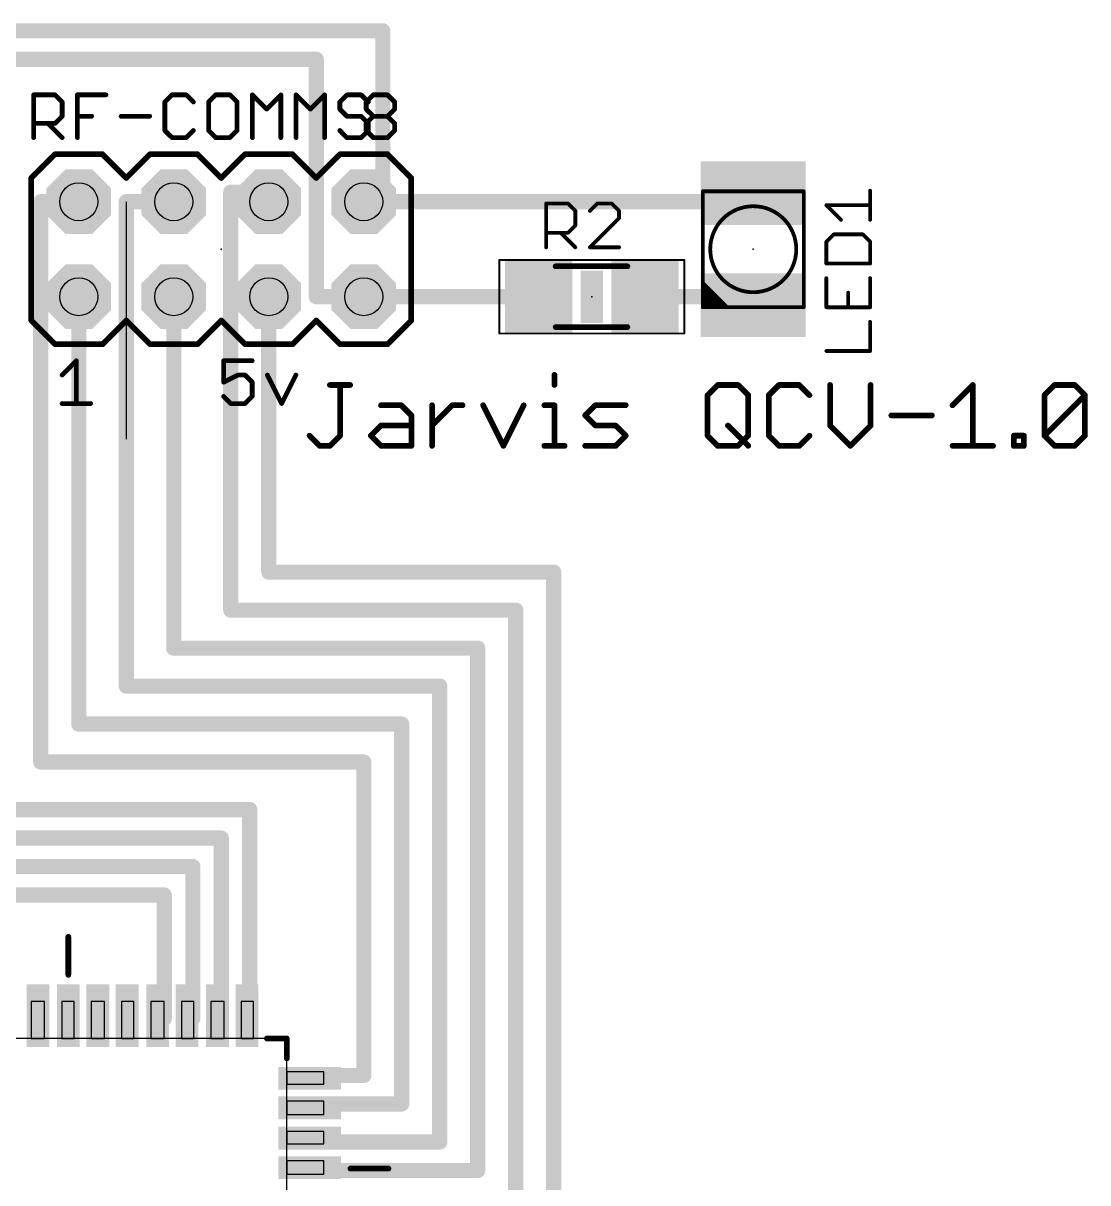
# Model space of a CAD drawing. Header units: inches. Extents: x -247767 to 267317, y -360761 to 23133.
# Drawn here: x 191836 to 267317, y -64362 to 17876 of the extents above; entities that cross this region are included whole.
import ezdxf

# ---------------------------------------------------------------- set-up
doc = ezdxf.new("R2010")
doc.units = ezdxf.units.IN
doc.header["$MEASUREMENT"] = 0
for name, color, linetype in [('1', 22, 'Continuous'), ('17', 82, 'Continuous'), ('19', 53, 'Continuous'), ('21', 253, 'Continuous'), ('23', 7, 'Continuous'), ('25', 253, 'Continuous'), ('27', 253, 'Continuous'), ('29', 253, 'Continuous'), ('30', 253, 'Continuous'), ('31', 253, 'Continuous'), ('35', 253, 'Continuous'), ('39', 22, 'Continuous'), ('44', 253, 'Continuous'), ('51', 253, 'Continuous')]:
    doc.layers.add(name, color=color, linetype=linetype)

# ---------------------------------------------------------------- blocks, each defined once
blk = doc.blocks.new('RECT')
blk.add_solid([(-0.5, -0.5), (0.5, -0.5), (-0.5, 0.5), (0.5, 0.5)])
blk = doc.blocks.new('OCTAGONP')
at = {"const_width": 0.5}
blk.add_lwpolyline([(-0.25, -0.1036), (-0.25, 0.1036), (-0.1036, 0.25), (0.1036, 0.25), (0.25, 0.1036), (0.25, -0.1036), (0.1036, -0.25), (-0.1036, -0.25), (-0.25, -0.1036), (-0.25, 0.1036)], dxfattribs=at)

msp = doc.modelspace()

# ---------------------------------------------------------------- linework, layer by layer
at = {"layer": '1'}
for points, const_width in [([(111585, 17337), (217330, 17337)], 1078), ([(217330, 17337), (217330, 5214)], 1078), ([(115626, 15317), (212615, 15317)], 1078), ([(212615, 15317), (212615, -1522)], 1078), ([(209247, 5887), (206553, 5887)], 1078), ([(206553, 5887), (206553, -23748)], 1078), ([(209247, 5887), (209247, 5214)], 1078), ([(195777, 5214), (193082, 5214)], 1078), ([(193082, 5214), (193082, -34525)], 1078), ([(202512, 5214), (199144, 5214)], 1078), ([(199144, 5214), (199144, -29137)], 1078), ([(217330, 5214), (215983, 5214)], 1078), ([(215983, 5214), (242924, 5214)], 1078), ([(195777, -1522), (195777, -31831)], 1078), ([(202512, -1522), (202512, -26442)], 1078), ([(209247, -1522), (209247, -21054)], 1078), ([(212615, -1522), (215983, -1522)], 1078), ([(215983, -1522), (226759, -1522)], 1078), ([(235515, -1522), (243597, -1522)], 1078), ([(229504, -7063), (229504, -7782)], 404), ([(213581, -7782), (215020, -7782)], 404), ([(214301, -11377), (214301, -7782)], 404), ([(240362, -8501), (241081, -7782)], 404), ([(241081, -7782), (242519, -7782)], 404), ([(242519, -7782), (243238, -8501)], 404), ([(245422, -7782), (244703, -8501)], 404), ([(246860, -7782), (245422, -7782)], 404), ([(247579, -8501), (246860, -7782)], 404), ([(249044, -7782), (249044, -10658)], 404), ([(251920, -10658), (251920, -7782)], 404), ([(257726, -9220), (259165, -7782)], 404), ([(259165, -7782), (259165, -12096)], 404), ([(264239, -8501), (264957, -7782)], 404), ([(264957, -7782), (266396, -7782)], 404), ([(266396, -7782), (267115, -8501)], 404), ([(217204, -9220), (218642, -9220)], 404), ([(218642, -9220), (219361, -9939)], 404), ([(220826, -12096), (220826, -9220)], 404), ([(220826, -10658), (222264, -9220)], 404), ([(222264, -9220), (222983, -9220)], 404), ([(224444, -9220), (225882, -12096)], 404), ([(225882, -12096), (227320, -9220)], 404), ([(228785, -9220), (229504, -9220)], 404), ([(229504, -9220), (229504, -12096)], 404), ([(231679, -9939), (232398, -9220)], 404), ([(232398, -9220), (234555, -9220)], 404), ([(240362, -11377), (240362, -8501)], 404), ([(243238, -8501), (243238, -11377)], 404), ([(244703, -8501), (244703, -11377)], 404), ([(264239, -11377), (264239, -8501)], 404), ([(264239, -11377), (267115, -8501)], 404), ([(267115, -8501), (267115, -11377)], 404), ([(219361, -9939), (219361, -12096)], 404), ([(232398, -10658), (231679, -9939)], 404), ([(253385, -9939), (256261, -9939)], 404), ([(216485, -11377), (217204, -10658)], 404), ([(217204, -10658), (219361, -10658)], 404), ([(233836, -10658), (232398, -10658)], 404), ([(234555, -11377), (233836, -10658)], 404), ([(241800, -10658), (243238, -12096)], 404), ([(249044, -10658), (250482, -12096)], 404), ([(250482, -12096), (251920, -10658)], 404), ([(212143, -11377), (212863, -12096)], 404), ([(213581, -12096), (214301, -11377)], 404), ([(217204, -12096), (216485, -11377)], 404), ([(233836, -12096), (234555, -11377)], 404), ([(241081, -12096), (240362, -11377)], 404), ([(243238, -11377), (242519, -12096)], 404), ([(244703, -11377), (245422, -12096)], 404), ([(246860, -12096), (247579, -11377)], 404), ([(262068, -12096), (262068, -11377)], 404), ([(262068, -11377), (262787, -11377)], 404), ([(262787, -11377), (262787, -12096)], 404), ([(264957, -12096), (264239, -11377)], 404), ([(267115, -11377), (266396, -12096)], 404), ([(212863, -12096), (213581, -12096)], 404), ([(219361, -12096), (217204, -12096)], 404), ([(228785, -12096), (230223, -12096)], 404), ([(231679, -12096), (233836, -12096)], 404), ([(242519, -12096), (241081, -12096)], 404), ([(245422, -12096), (246860, -12096)], 404), ([(257726, -12096), (260603, -12096)], 404), ([(262787, -12096), (262068, -12096)], 404), ([(266396, -12096), (264957, -12096)], 404), ([(209247, -21054), (229453, -21054)], 1078), ([(229453, -21054), (229453, -71569)], 1078), ([(206553, -23748), (226759, -23748)], 1078), ([(226759, -23748), (226759, -65507)], 1078), ([(202512, -26442), (224065, -26442)], 1078), ([(224065, -26442), (224065, -63487)], 1078), ([(199144, -29137), (221371, -29137)], 1078), ([(221371, -29137), (221371, -61466)], 1078), ([(195777, -31831), (218677, -31831)], 1078), ([(218677, -31831), (218677, -58772)], 1078), ([(193082, -34525), (215983, -34525)], 1078), ([(215983, -34525), (215983, -56751)], 1078), ([(207900, -37893), (174224, -37893)], 1078), ([(207900, -52710), (207900, -37893)], 1078), ([(205880, -39913), (167488, -39913)], 1078), ([(205880, -52710), (205880, -39913)], 1078), ([(203859, -41934), (160753, -41934)], 1078), ([(203859, -52710), (203859, -41934)], 1078), ([(201838, -43954), (154018, -43954)], 1078), ([(201838, -52710), (201838, -43954)], 1078), ([(211941, -56751), (215983, -56751)], 1078), ([(211941, -58772), (218677, -58772)], 1078), ([(211941, -61466), (221371, -61466)], 1078), ([(211941, -63487), (224065, -63487)], 1078)]:
    msp.add_lwpolyline(points, dxfattribs=dict(at, const_width=const_width))
for points, const_width in [([(217599, 17337, 1), (217060, 17337)], 539), ([(217330, 17068, 1), (217330, 17607)], 539), ([(212884, 15317, 1), (212345, 15317)], 539), ([(212615, 15047, 1), (212615, 15586)], 539), ([(206553, 6157, 1), (206553, 5618)], 539), ([(206823, 5887, 1), (206284, 5887)], 539), ([(209517, 5887, 1), (208978, 5887)], 539), ([(209247, 5618, 1), (209247, 6157)], 539), ([(193082, 5483, 1), (193082, 4944)], 539), ([(193352, 5214, 1), (192813, 5214)], 539), ([(195777, 4944, 1), (195777, 5483)], 539), ([(199144, 5483, 1), (199144, 4944)], 539), ([(199414, 5214, 1), (198875, 5214)], 539), ([(202512, 4944, 1), (202512, 5483)], 539), ([(208978, 5214, 1), (209517, 5214)], 539), ([(215983, 5483, 1), (215983, 4944)], 539), ([(215983, 5483, 1), (215983, 4944)], 539), ([(217060, 5214, 1), (217599, 5214)], 539), ([(217330, 4944, 1), (217330, 5483)], 539), ([(242924, 4944, 1), (242924, 5483)], 539), ([(196046, -1522, 1), (195507, -1522)], 539), ([(202781, -1522, 1), (202242, -1522)], 539), ([(209517, -1522, 1), (208978, -1522)], 539), ([(212615, -1252, 1), (212615, -1791)], 539), ([(212345, -1522, 1), (212884, -1522)], 539), ([(215983, -1252, 1), (215983, -1791)], 539), ([(215983, -1791, 1), (215983, -1252)], 539), ([(226759, -1791, 1), (226759, -1252)], 539), ([(235515, -1252, 1), (235515, -1791)], 539), ([(243597, -1791, 1), (243597, -1252)], 539), ([(229605, -7063, 1), (229403, -7063)], 202), ([(213581, -7681, 1), (213581, -7883)], 202), ([(214402, -7782, 1), (214200, -7782)], 202), ([(215020, -7883, 1), (215020, -7681)], 202), ([(229403, -7782, 1), (229605, -7782)], 202), ([(241081, -7681, 1), (241081, -7883)], 202), ([(241152, -7854, 1), (241009, -7711)], 202), ([(242590, -7711, 1), (242447, -7854)], 202), ([(242519, -7883, 1), (242519, -7681)], 202), ([(245422, -7681, 1), (245422, -7883)], 202), ([(245493, -7854, 1), (245350, -7711)], 202), ([(246931, -7711, 1), (246788, -7854)], 202), ([(246860, -7883, 1), (246860, -7681)], 202), ([(249145, -7782, 1), (248943, -7782)], 202), ([(252021, -7782, 1), (251819, -7782)], 202), ([(259266, -7782, 1), (259064, -7782)], 202), ([(259236, -7854, 1), (259093, -7711)], 202), ([(264957, -7681, 1), (264957, -7883)], 202), ([(265029, -7854, 1), (264886, -7711)], 202), ([(266467, -7711, 1), (266324, -7854)], 202), ([(266396, -7883, 1), (266396, -7681)], 202), ([(217204, -9119, 1), (217204, -9321)], 202), ([(218713, -9149, 1), (218570, -9292)], 202), ([(218642, -9321, 1), (218642, -9119)], 202), ([(220927, -9220, 1), (220725, -9220)], 202), ([(222264, -9119, 1), (222264, -9321)], 202), ([(222335, -9292, 1), (222193, -9149)], 202), ([(222983, -9321, 1), (222983, -9119)], 202), ([(224534, -9175, 1), (224353, -9265)], 202), ([(227410, -9265, 1), (227229, -9175)], 202), ([(228785, -9119, 1), (228785, -9321)], 202), ([(229605, -9220, 1), (229403, -9220)], 202), ([(229504, -9321, 1), (229504, -9119)], 202), ([(232398, -9119, 1), (232398, -9321)], 202), ([(232470, -9292, 1), (232327, -9149)], 202), ([(234555, -9321, 1), (234555, -9119)], 202), ([(240463, -8501, 1), (240260, -8501)], 202), ([(240290, -8429, 1), (240433, -8572)], 202), ([(243339, -8501, 1), (243137, -8501)], 202), ([(243166, -8572, 1), (243309, -8429)], 202), ([(244804, -8501, 1), (244602, -8501)], 202), ([(244631, -8429, 1), (244774, -8572)], 202), ([(247508, -8572, 1), (247651, -8429)], 202), ([(264340, -8501, 1), (264137, -8501)], 202), ([(264167, -8429, 1), (264310, -8572)], 202), ([(267216, -8501, 1), (267014, -8501)], 202), ([(267186, -8572, 1), (267043, -8429)], 202), ([(267043, -8572, 1), (267186, -8429)], 202), ([(219462, -9939, 1), (219260, -9939)], 202), ([(219289, -10010, 1), (219432, -9868)], 202), ([(231750, -9868, 1), (231608, -10010)], 202), ([(231608, -9868, 1), (231750, -10010)], 202), ([(253385, -9838, 1), (253385, -10040)], 202), ([(256261, -10040, 1), (256261, -9838)], 202), ([(257655, -9149, 1), (257798, -9292)], 202), ([(217204, -10557, 1), (217204, -10759)], 202), ([(217275, -10730, 1), (217132, -10587)], 202), ([(219361, -10759, 1), (219361, -10557)], 202), ([(220755, -10587, 1), (220897, -10730)], 202), ([(232398, -10557, 1), (232398, -10759)], 202), ([(232327, -10730, 1), (232470, -10587)], 202), ([(233908, -10587, 1), (233765, -10730)], 202), ([(233836, -10759, 1), (233836, -10557)], 202), ([(241871, -10587, 1), (241728, -10730)], 202), ([(249116, -10587, 1), (248973, -10730)], 202), ([(248943, -10658, 1), (249145, -10658)], 202), ([(251819, -10658, 1), (252021, -10658)], 202), ([(251992, -10730, 1), (251849, -10587)], 202), ([(212215, -11306, 1), (212072, -11449)], 202), ([(214200, -11377, 1), (214402, -11377)], 202), ([(214372, -11449, 1), (214229, -11306)], 202), ([(216556, -11306, 1), (216413, -11449)], 202), ([(216413, -11306, 1), (216556, -11449)], 202), ([(234627, -11449, 1), (234484, -11306)], 202), ([(234484, -11449, 1), (234627, -11306)], 202), ([(240260, -11377, 1), (240463, -11377)], 202), ([(240433, -11306, 1), (240290, -11449)], 202), ([(243137, -11377, 1), (243339, -11377)], 202), ([(243309, -11449, 1), (243166, -11306)], 202), ([(244774, -11306, 1), (244631, -11449)], 202), ([(244602, -11377, 1), (244804, -11377)], 202), ([(247651, -11449, 1), (247508, -11306)], 202), ([(262169, -11377, 1), (261967, -11377)], 202), ([(262068, -11276, 1), (262068, -11478)], 202), ([(262888, -11377, 1), (262686, -11377)], 202), ([(262787, -11478, 1), (262787, -11276)], 202), ([(264310, -11306, 1), (264167, -11449)], 202), ([(264167, -11306, 1), (264310, -11449)], 202), ([(264137, -11377, 1), (264340, -11377)], 202), ([(267014, -11377, 1), (267216, -11377)], 202), ([(267186, -11449, 1), (267043, -11306)], 202), ([(212863, -11995, 1), (212863, -12197)], 202), ([(212791, -12168, 1), (212934, -12025)], 202), ([(213510, -12025, 1), (213653, -12168)], 202), ([(213581, -12197, 1), (213581, -11995)], 202), ([(217204, -11995, 1), (217204, -12197)], 202), ([(217132, -12168, 1), (217275, -12025)], 202), ([(219260, -12096, 1), (219462, -12096)], 202), ([(219361, -12197, 1), (219361, -11995)], 202), ([(220725, -12096, 1), (220927, -12096)], 202), ([(225791, -12051, 1), (225972, -12141)], 202), ([(225791, -12141, 1), (225972, -12051)], 202), ([(228785, -11995, 1), (228785, -12197)], 202), ([(229403, -12096, 1), (229605, -12096)], 202), ([(230223, -12197, 1), (230223, -11995)], 202), ([(231679, -11995, 1), (231679, -12197)], 202), ([(233765, -12025, 1), (233908, -12168)], 202), ([(233836, -12197, 1), (233836, -11995)], 202), ([(241081, -11995, 1), (241081, -12197)], 202), ([(241009, -12168, 1), (241152, -12025)], 202), ([(242447, -12025, 1), (242590, -12168)], 202), ([(242519, -12197, 1), (242519, -11995)], 202), ([(243166, -12168, 1), (243309, -12025)], 202), ([(245422, -11995, 1), (245422, -12197)], 202), ([(245350, -12168, 1), (245493, -12025)], 202), ([(246788, -12025, 1), (246931, -12168)], 202), ([(246860, -12197, 1), (246860, -11995)], 202), ([(250411, -12025, 1), (250554, -12168)], 202), ([(250411, -12168, 1), (250554, -12025)], 202), ([(257726, -11995, 1), (257726, -12197)], 202), ([(259064, -12096, 1), (259266, -12096)], 202), ([(260603, -12197, 1), (260603, -11995)], 202), ([(262068, -11995, 1), (262068, -12197)], 202), ([(261967, -12096, 1), (262169, -12096)], 202), ([(262686, -12096, 1), (262888, -12096)], 202), ([(262787, -12197, 1), (262787, -11995)], 202), ([(264957, -11995, 1), (264957, -12197)], 202), ([(264886, -12168, 1), (265029, -12025)], 202), ([(266324, -12025, 1), (266467, -12168)], 202), ([(266396, -12197, 1), (266396, -11995)], 202), ([(209247, -20785, 1), (209247, -21324)], 539), ([(229723, -21054, 1), (229184, -21054)], 539), ([(229453, -21324, 1), (229453, -20785)], 539), ([(208978, -21054, 1), (209517, -21054)], 539), ([(206553, -23479, 1), (206553, -24018)], 539), ([(206284, -23748, 1), (206823, -23748)], 539), ([(227028, -23748, 1), (226490, -23748)], 539), ([(226759, -24018, 1), (226759, -23479)], 539), ([(202512, -26173, 1), (202512, -26712)], 539), ([(202242, -26442, 1), (202781, -26442)], 539), ([(224334, -26442, 1), (223796, -26442)], 539), ([(224065, -26712, 1), (224065, -26173)], 539), ([(199144, -28867, 1), (199144, -29406)], 539), ([(221640, -29137, 1), (221101, -29137)], 539), ([(221371, -29406, 1), (221371, -28867)], 539), ([(198875, -29137, 1), (199414, -29137)], 539), ([(195777, -31561, 1), (195777, -32100)], 539), ([(195507, -31831, 1), (196046, -31831)], 539), ([(218946, -31831, 1), (218407, -31831)], 539), ([(218677, -32100, 1), (218677, -31561)], 539), ([(193082, -34255, 1), (193082, -34794)], 539), ([(192813, -34525, 1), (193352, -34525)], 539), ([(216252, -34525, 1), (215713, -34525)], 539), ([(215983, -34794, 1), (215983, -34255)], 539), ([(208170, -37893, 1), (207631, -37893)], 539), ([(207900, -38162, 1), (207900, -37623)], 539), ([(206149, -39913, 1), (205610, -39913)], 539), ([(205880, -40183, 1), (205880, -39644)], 539), ([(204128, -41934, 1), (203590, -41934)], 539), ([(203859, -42203, 1), (203859, -41664)], 539), ([(202108, -43954, 1), (201569, -43954)], 539), ([(201838, -44224, 1), (201838, -43685)], 539), ([(201569, -52710, 1), (202108, -52710)], 539), ([(203590, -52710, 1), (204128, -52710)], 539), ([(205610, -52710, 1), (206149, -52710)], 539), ([(207631, -52710, 1), (208170, -52710)], 539), ([(211941, -56482, 1), (211941, -57021)], 539), ([(215713, -56751, 1), (216252, -56751)], 539), ([(215983, -57021, 1), (215983, -56482)], 539), ([(211941, -58503, 1), (211941, -59041)], 539), ([(218677, -59041, 1), (218677, -58503)], 539), ([(218407, -58772, 1), (218946, -58772)], 539), ([(211941, -61197, 1), (211941, -61736)], 539), ([(221101, -61466, 1), (221640, -61466)], 539), ([(221371, -61736, 1), (221371, -61197)], 539), ([(211941, -63217, 1), (211941, -63756)], 539), ([(223796, -63487, 1), (224334, -63487)], 539), ([(224065, -63756, 1), (224065, -63217)], 539)]:
    msp.add_lwpolyline(points, format="xyb", dxfattribs=dict(at, const_width=const_width))
at = {"layer": '19'}
for p, q in [((199144, 5214), (199144, -10278)), ((199144, -10278), (199144, -11625))]:
    msp.add_line(p, q, dxfattribs=at)
at = {"layer": '21'}
for points, const_width in [([(216235, 12288, 1), (216067, 12288)], 168), ([(216091, 12347, 1), (216211, 12228)], 168), ([(216657, 12878, 1), (216657, 12709)], 168), ([(216716, 12734, 1), (216597, 12853)], 168), ([(217727, 12853, 1), (217608, 12734)], 168), ([(217668, 12709, 1), (217668, 12878)], 168), ([(218257, 12288, 1), (218089, 12288)], 168), ([(218114, 12228, 1), (218233, 12347)], 168), ([(216211, 11842, 1), (216091, 11723)], 168), ([(216067, 11782, 1), (216235, 11782)], 168), ([(218089, 11782, 1), (218257, 11782)], 168), ([(218233, 11723, 1), (218114, 11842)], 168), ([(216235, 10771, 1), (216067, 10771)], 168), ([(216091, 10831, 1), (216211, 10712)], 168), ([(216657, 11361, 1), (216657, 11192)], 168), ([(216716, 11217, 1), (216597, 11336)], 168), ([(216597, 11217, 1), (216716, 11336)], 168), ([(217727, 11336, 1), (217608, 11217)], 168), ([(217608, 11336, 1), (217727, 11217)], 168), ([(217668, 11192, 1), (217668, 11361)], 168), ([(218257, 10771, 1), (218089, 10771)], 168), ([(218114, 10712, 1), (218233, 10831)], 168), ([(216211, 10325, 1), (216091, 10206)], 168), ([(216067, 10266, 1), (216235, 10266)], 168), ([(216657, 9844, 1), (216657, 9676)], 168), ([(216597, 9700, 1), (216716, 9820)], 168), ([(217608, 9820, 1), (217727, 9700)], 168), ([(217668, 9676, 1), (217668, 9844)], 168), ([(218089, 10266, 1), (218257, 10266)], 168), ([(218233, 10206, 1), (218114, 10325)], 168), ([(194093, 8682, 1), (194093, 8480)], 202), ([(194164, 8510, 1), (194021, 8653)], 202), ([(197532, 8653, 1), (197389, 8510)], 202), ([(197460, 8480, 1), (197460, 8682)], 202), ([(200828, 8682, 1), (200828, 8480)], 202), ([(200899, 8510, 1), (200757, 8653)], 202), ([(204267, 8653, 1), (204124, 8510)], 202), ([(204196, 8480, 1), (204196, 8682)], 202), ([(207563, 8682, 1), (207563, 8480)], 202), ([(207635, 8510, 1), (207492, 8653)], 202), ([(211002, 8653, 1), (210860, 8510)], 202), ([(210931, 8480, 1), (210931, 8682)], 202), ([(214299, 8682, 1), (214299, 8480)], 202), ([(214370, 8510, 1), (214227, 8653)], 202), ([(217738, 8653, 1), (217595, 8510)], 202), ([(217666, 8480, 1), (217666, 8682)], 202), ([(192510, 6897, 1), (192308, 6897)], 202), ([(192338, 6969, 1), (192480, 6826)], 202), ([(199073, 6969, 1), (199216, 6826)], 202), ([(199073, 6826, 1), (199216, 6969)], 202), ([(205808, 6969, 1), (205951, 6826)], 202), ([(205808, 6826, 1), (205951, 6969)], 202), ([(212544, 6969, 1), (212686, 6826)], 202), ([(212544, 6826, 1), (212686, 6969)], 202), ([(219451, 6897, 1), (219249, 6897)], 202), ([(219279, 6826, 1), (219422, 6969)], 202), ([(192480, -3134, 1), (192338, -3277)], 202), ([(192308, -3206, 1), (192510, -3206)], 202), ([(199216, -3134, 1), (199073, -3277)], 202), ([(199216, -3277, 1), (199073, -3134)], 202), ([(205951, -3134, 1), (205808, -3277)], 202), ([(205951, -3277, 1), (205808, -3134)], 202), ([(212686, -3134, 1), (212544, -3277)], 202), ([(212686, -3277, 1), (212544, -3134)], 202), ([(219249, -3206, 1), (219451, -3206)], 202), ([(219422, -3277, 1), (219279, -3134)], 202), ([(194093, -4788, 1), (194093, -4990)], 202), ([(194021, -4961, 1), (194164, -4818)], 202), ([(197389, -4818, 1), (197532, -4961)], 202), ([(197460, -4990, 1), (197460, -4788)], 202), ([(200828, -4788, 1), (200828, -4990)], 202), ([(200757, -4961, 1), (200899, -4818)], 202), ([(204124, -4818, 1), (204267, -4961)], 202), ([(204196, -4990, 1), (204196, -4788)], 202), ([(207563, -4788, 1), (207563, -4990)], 202), ([(207492, -4961, 1), (207635, -4818)], 202), ([(210860, -4818, 1), (211002, -4961)], 202), ([(210931, -4990, 1), (210931, -4788)], 202), ([(214299, -4788, 1), (214299, -4990)], 202), ([(214227, -4961, 1), (214370, -4818)], 202), ([(217595, -4818, 1), (217738, -4961)], 202), ([(217666, -4990, 1), (217666, -4788)], 202), ([(195693, -6065, 1), (195525, -6065)], 168), ([(195669, -6125, 1), (195550, -6006)], 168), ([(194538, -7017, 1), (194658, -7136)], 168), ([(194598, -9015, 1), (194598, -9183)], 168), ([(195525, -9099, 1), (195693, -9099)], 168), ([(196620, -9183, 1), (196620, -9015)], 168), ([(195137, -46918, 1), (194935, -46918)], 202), ([(194935, -49612, 1), (195137, -49612)], 202), ([(209113, -54024, 1), (209113, -54226)], 202), ([(210628, -54125, 1), (210426, -54125)], 202), ([(210527, -54226, 1), (210527, -54024)], 202), ([(210426, -55539, 1), (210628, -55539)], 202), ([(215040, -63251, 1), (215040, -63453)], 202), ([(217734, -63453, 1), (217734, -63251)], 202)]:
    msp.add_lwpolyline(points, format="xyb", dxfattribs=dict(at, const_width=const_width))
for points, const_width in [([(216151, 12288), (216657, 12793)], 337), ([(216151, 11782), (216151, 12288)], 337), ([(216657, 12793), (217668, 12793)], 337), ([(217668, 12793), (218173, 12288)], 337), ([(218173, 12288), (218173, 11782)], 337), ([(216657, 11277), (216151, 11782)], 337), ([(218173, 11782), (217668, 11277)], 337), ([(216151, 10771), (216657, 11277)], 337), ([(216151, 10266), (216151, 10771)], 337), ([(216657, 11277), (217668, 11277)], 337), ([(217668, 11277), (218173, 10771)], 337), ([(218173, 10771), (218173, 10266)], 337), ([(216657, 9760), (216151, 10266)], 337), ([(217668, 9760), (216657, 9760)], 337), ([(218173, 10266), (217668, 9760)], 337), ([(194093, 8581), (192409, 6897)], 404), ([(194093, 8581), (197460, 8581)], 404), ([(197460, 8581), (199144, 6897)], 404), ([(199144, 6897), (200828, 8581)], 404), ([(200828, 8581), (204196, 8581)], 404), ([(204196, 8581), (205880, 6897)], 404), ([(205880, 6897), (207563, 8581)], 404), ([(207563, 8581), (210931, 8581)], 404), ([(210931, 8581), (212615, 6897)], 404), ([(214299, 8581), (212615, 6897)], 404), ([(214299, 8581), (217666, 8581)], 404), ([(217666, 8581), (219350, 6897)], 404), ([(192409, 6897), (192409, -3206)], 404), ([(219350, 6897), (219350, -3206)], 404), ([(192409, -3206), (194093, -4889)], 404), ([(199144, -3206), (197460, -4889)], 404), ([(200828, -4889), (199144, -3206)], 404), ([(205880, -3206), (204196, -4889)], 404), ([(207563, -4889), (205880, -3206)], 404), ([(212615, -3206), (210931, -4889)], 404), ([(212615, -3206), (214299, -4889)], 404), ([(219350, -3206), (217666, -4889)], 404), ([(197460, -4889), (194093, -4889)], 404), ([(204196, -4889), (200828, -4889)], 404), ([(210931, -4889), (207563, -4889)], 404), ([(217666, -4889), (214299, -4889)], 404), ([(194598, -7077), (195609, -6065)], 337), ([(195609, -6065), (195609, -9099)], 337), ([(194598, -9099), (196620, -9099)], 337), ([(195036, -49612), (195036, -46918)], 404), ([(210527, -54125), (209113, -54125)], 404), ([(210527, -55539), (210527, -54125)], 404), ([(215040, -63352), (217734, -63352)], 404)]:
    msp.add_lwpolyline(points, dxfattribs=dict(at, const_width=const_width))
at = {"layer": '23'}
for p in [(205880, 1846), (243597, 1846), (232147, -1522)]:
    msp.add_point(p, dxfattribs=at)
at = {"layer": '25'}
for points, const_width in [([(192577, 9760), (192577, 12793)], 337), ([(192577, 12793), (194094, 12793)], 337), ([(194094, 12793), (194600, 12288)], 337), ([(194600, 12288), (194600, 11277)], 337), ([(195678, 9760), (195678, 12793)], 337), ([(195678, 12793), (197700, 12793)], 337), ([(202386, 12793), (201880, 12288)], 337), ([(201880, 12288), (201880, 10266)], 337), ([(203397, 12793), (202386, 12793)], 337), ([(203902, 12288), (203397, 12793)], 337), ([(205487, 12793), (204981, 12288)], 337), ([(204981, 12288), (204981, 10266)], 337), ([(206498, 12793), (205487, 12793)], 337), ([(207003, 12288), (206498, 12793)], 337), ([(207003, 10266), (207003, 12288)], 337), ([(208082, 9760), (208082, 12793)], 337), ([(208082, 12793), (209093, 11782)], 337), ([(209093, 11782), (210104, 12793)], 337), ([(210104, 12793), (210104, 9760)], 337), ([(211183, 9760), (211183, 12793)], 337), ([(211183, 12793), (212194, 11782)], 337), ([(212194, 11782), (213205, 12793)], 337), ([(213205, 12793), (213205, 9760)], 337), ([(214789, 12793), (214284, 12288)], 337), ([(214284, 12288), (214284, 11782)], 337), ([(215800, 12793), (214789, 12793)], 337), ([(216306, 12288), (215800, 12793)], 337), ([(214284, 11782), (214789, 11277)], 337), ([(194094, 10771), (192577, 10771)], 337), ([(193588, 10771), (194600, 9760)], 337), ([(194600, 11277), (194094, 10771)], 337), ([(195678, 11277), (196689, 11277)], 337), ([(198779, 11277), (200801, 11277)], 337), ([(214789, 11277), (215800, 11277)], 337), ([(215800, 11277), (216306, 10771)], 337), ([(216306, 10771), (216306, 10266)], 337), ([(201880, 10266), (202386, 9760)], 337), ([(202386, 9760), (203397, 9760)], 337), ([(203397, 9760), (203902, 10266)], 337), ([(204981, 10266), (205487, 9760)], 337), ([(205487, 9760), (206498, 9760)], 337), ([(206498, 9760), (207003, 10266)], 337), ([(214789, 9760), (214284, 10266)], 337), ([(215800, 9760), (214789, 9760)], 337), ([(216306, 10266), (215800, 9760)], 337), ([(251882, 3931), (251882, 5998)], 269), ([(228914, 1981), (228914, 5082)], 269), ([(228914, 5082), (230465, 5082)], 269), ([(230465, 5082), (230982, 4565)], 269), ([(232532, 5082), (232015, 4565)], 269), ([(233566, 5082), (232532, 5082)], 269), ([(234083, 4565), (233566, 5082)], 269), ([(249815, 3931), (248781, 4965)], 269), ([(248781, 4965), (251882, 4965)], 269), ([(230982, 4565), (230982, 3531)], 269), ([(232015, 1981), (234083, 4048)], 269), ([(234083, 4048), (234083, 4565)], 269), ([(230982, 3531), (230465, 3014)], 269), ([(230465, 3014), (228914, 3014)], 269), ([(229948, 3014), (230982, 1981)], 269), ([(249298, 2898), (248781, 2381)], 269), ([(248781, 2381), (248781, 830)], 269), ([(251365, 2898), (249298, 2898)], 269), ([(251882, 2381), (251365, 2898)], 269), ([(251882, 830), (251882, 2381)], 269), ([(234083, 1981), (232015, 1981)], 269), ([(248781, 830), (251882, 830)], 269), ([(248781, -203), (248781, -2271)], 269), ([(251882, -2271), (251882, -203)], 269), ([(250331, -2271), (250331, -1237)], 269), ([(248781, -2271), (251882, -2271)], 269), ([(251882, -5372), (251882, -3304)], 269), ([(248781, -5372), (251882, -5372)], 269)]:
    msp.add_lwpolyline(points, dxfattribs=dict(at, const_width=const_width))
for points, const_width in [([(192662, 12793, 1), (192493, 12793)], 168), ([(192577, 12878, 1), (192577, 12709)], 168), ([(194153, 12853, 1), (194034, 12734)], 168), ([(194094, 12709, 1), (194094, 12878)], 168), ([(194684, 12288, 1), (194515, 12288)], 168), ([(194540, 12228, 1), (194659, 12347)], 168), ([(195762, 12793, 1), (195594, 12793)], 168), ([(195678, 12878, 1), (195678, 12709)], 168), ([(197700, 12709, 1), (197700, 12878)], 168), ([(201964, 12288, 1), (201796, 12288)], 168), ([(201820, 12347, 1), (201939, 12228)], 168), ([(202386, 12878, 1), (202386, 12709)], 168), ([(202445, 12734, 1), (202326, 12853)], 168), ([(203456, 12853, 1), (203337, 12734)], 168), ([(203397, 12709, 1), (203397, 12878)], 168), ([(203843, 12228, 1), (203962, 12347)], 168), ([(205065, 12288, 1), (204897, 12288)], 168), ([(204921, 12347, 1), (205040, 12228)], 168), ([(205487, 12878, 1), (205487, 12709)], 168), ([(205546, 12734, 1), (205427, 12853)], 168), ([(206557, 12853, 1), (206438, 12734)], 168), ([(206498, 12709, 1), (206498, 12878)], 168), ([(207087, 12288, 1), (206919, 12288)], 168), ([(206944, 12228, 1), (207063, 12347)], 168), ([(208166, 12793, 1), (207997, 12793)], 168), ([(208141, 12853, 1), (208022, 12734)], 168), ([(210188, 12793, 1), (210020, 12793)], 168), ([(210164, 12734, 1), (210045, 12853)], 168), ([(211267, 12793, 1), (211098, 12793)], 168), ([(211242, 12853, 1), (211123, 12734)], 168), ([(213289, 12793, 1), (213121, 12793)], 168), ([(213265, 12734, 1), (213145, 12853)], 168), ([(214368, 12288, 1), (214199, 12288)], 168), ([(214224, 12347, 1), (214343, 12228)], 168), ([(214789, 12878, 1), (214789, 12709)], 168), ([(214849, 12734, 1), (214730, 12853)], 168), ([(215860, 12853, 1), (215741, 12734)], 168), ([(215800, 12709, 1), (215800, 12878)], 168), ([(216246, 12228, 1), (216365, 12347)], 168), ([(209033, 11842, 1), (209153, 11723)], 168), ([(209033, 11723, 1), (209153, 11842)], 168), ([(212134, 11842, 1), (212253, 11723)], 168), ([(212134, 11723, 1), (212253, 11842)], 168), ([(214343, 11842, 1), (214224, 11723)], 168), ([(214199, 11782, 1), (214368, 11782)], 168), ([(192577, 10855, 1), (192577, 10687)], 168), ([(193648, 10831, 1), (193529, 10712)], 168), ([(194034, 10831, 1), (194153, 10712)], 168), ([(194094, 10687, 1), (194094, 10855)], 168), ([(194515, 11277, 1), (194684, 11277)], 168), ([(194659, 11217, 1), (194540, 11336)], 168), ([(195678, 11361, 1), (195678, 11192)], 168), ([(196689, 11192, 1), (196689, 11361)], 168), ([(198779, 11361, 1), (198779, 11192)], 168), ([(200801, 11192, 1), (200801, 11361)], 168), ([(214789, 11361, 1), (214789, 11192)], 168), ([(214730, 11217, 1), (214849, 11336)], 168), ([(215860, 11336, 1), (215741, 11217)], 168), ([(215800, 11192, 1), (215800, 11361)], 168), ([(216390, 10771, 1), (216222, 10771)], 168), ([(216246, 10712, 1), (216365, 10831)], 168), ([(194540, 9700, 1), (194659, 9820)], 168), ([(201939, 10325, 1), (201820, 10206)], 168), ([(201796, 10266, 1), (201964, 10266)], 168), ([(202386, 9844, 1), (202386, 9676)], 168), ([(202326, 9700, 1), (202445, 9820)], 168), ([(203337, 9820, 1), (203456, 9700)], 168), ([(203397, 9676, 1), (203397, 9844)], 168), ([(203962, 10206, 1), (203843, 10325)], 168), ([(205040, 10325, 1), (204921, 10206)], 168), ([(204897, 10266, 1), (205065, 10266)], 168), ([(205487, 9844, 1), (205487, 9676)], 168), ([(205427, 9700, 1), (205546, 9820)], 168), ([(206438, 9820, 1), (206557, 9700)], 168), ([(206498, 9676, 1), (206498, 9844)], 168), ([(206919, 10266, 1), (207087, 10266)], 168), ([(207063, 10206, 1), (206944, 10325)], 168), ([(214343, 10325, 1), (214224, 10206)], 168), ([(214789, 9844, 1), (214789, 9676)], 168), ([(214730, 9700, 1), (214849, 9820)], 168), ([(215741, 9820, 1), (215860, 9700)], 168), ([(215800, 9676, 1), (215800, 9844)], 168), ([(216222, 10266, 1), (216390, 10266)], 168), ([(216365, 10206, 1), (216246, 10325)], 168), ([(192493, 9760, 1), (192662, 9760)], 168), ([(195594, 9760, 1), (195762, 9760)], 168), ([(207997, 9760, 1), (208166, 9760)], 168), ([(210020, 9760, 1), (210188, 9760)], 168), ([(211098, 9760, 1), (211267, 9760)], 168), ([(213121, 9760, 1), (213289, 9760)], 168), ([(251949, 5998, 1), (251814, 5998)], 135), ([(228982, 5082, 1), (228847, 5082)], 135), ([(228914, 5149, 1), (228914, 5014)], 135), ([(230513, 5129, 1), (230417, 5034)], 135), ([(230465, 5014, 1), (230465, 5149)], 135), ([(232532, 5149, 1), (232532, 5014)], 135), ([(232580, 5034, 1), (232484, 5129)], 135), ([(233613, 5129, 1), (233518, 5034)], 135), ([(233566, 5014, 1), (233566, 5149)], 135), ([(248829, 5013, 1), (248733, 4917)], 135), ([(248781, 5032, 1), (248781, 4897)], 135), ([(251882, 4897, 1), (251882, 5032)], 135), ([(231049, 4565, 1), (230914, 4565)], 135), ([(230934, 4517, 1), (231029, 4612)], 135), ([(231968, 4612, 1), (232063, 4517)], 135), ([(234150, 4565, 1), (234015, 4565)], 135), ([(234015, 4048, 1), (234150, 4048)], 135), ([(234035, 4517, 1), (234130, 4612)], 135), ([(234130, 4000, 1), (234035, 4096)], 135), ([(230914, 3531, 1), (231049, 3531)], 135), ([(231029, 3483, 1), (230934, 3579)], 135), ([(249767, 3883, 1), (249862, 3979)], 135), ([(251814, 3931, 1), (251949, 3931)], 135), ([(228914, 3082, 1), (228914, 2947)], 135), ([(229996, 3062, 1), (229900, 2967)], 135), ([(230417, 3062, 1), (230513, 2967)], 135), ([(230465, 2947, 1), (230465, 3082)], 135), ([(248848, 2381, 1), (248714, 2381)], 135), ([(248733, 2428, 1), (248829, 2333)], 135), ([(249298, 2965, 1), (249298, 2830)], 135), ([(249345, 2850, 1), (249250, 2945)], 135), ([(251413, 2945, 1), (251317, 2850)], 135), ([(251365, 2830, 1), (251365, 2965)], 135), ([(251949, 2381, 1), (251814, 2381)], 135), ([(251834, 2333, 1), (251930, 2428)], 135), ([(228847, 1981, 1), (228982, 1981)], 135), ([(230934, 1933, 1), (231029, 2028)], 135), ([(231968, 2028, 1), (232063, 1933)], 135), ([(232015, 2048, 1), (232015, 1913)], 135), ([(234083, 1913, 1), (234083, 2048)], 135), ([(248781, 898, 1), (248781, 763)], 135), ([(248714, 830, 1), (248848, 830)], 135), ([(251814, 830, 1), (251949, 830)], 135), ([(251882, 763, 1), (251882, 898)], 135), ([(248848, -203, 1), (248714, -203)], 135), ([(251949, -203, 1), (251814, -203)], 135), ([(250399, -1237, 1), (250264, -1237)], 135), ([(248781, -2203, 1), (248781, -2338)], 135), ([(248714, -2271, 1), (248848, -2271)], 135), ([(250264, -2271, 1), (250399, -2271)], 135), ([(251814, -2271, 1), (251949, -2271)], 135), ([(251882, -2338, 1), (251882, -2203)], 135), ([(251949, -3304, 1), (251814, -3304)], 135), ([(248781, -5304, 1), (248781, -5439)], 135), ([(251814, -5372, 1), (251949, -5372)], 135), ([(251882, -5439, 1), (251882, -5304)], 135)]:
    msp.add_lwpolyline(points, format="xyb", dxfattribs=dict(at, const_width=const_width))
at = {"layer": '27', "const_width": 337}
for points in [[(208070, -6065), (206048, -6065)], [(206048, -6065), (206048, -7582)], [(206048, -7582), (207059, -7077)], [(207059, -7077), (207565, -7077)], [(207565, -7077), (208070, -7582)], [(209149, -7077), (210160, -9099)], [(210160, -9099), (211171, -7077)], [(208070, -7582), (208070, -8593)], [(206554, -9099), (206048, -8593)], [(207565, -9099), (206554, -9099)], [(208070, -8593), (207565, -9099)]]:
    msp.add_lwpolyline(points, dxfattribs=at)
at = {"layer": '27', "const_width": 168}
for points in [[(206048, -5981, 1), (206048, -6150)], [(206132, -6065, 1), (205964, -6065)], [(208070, -6150, 1), (208070, -5981)], [(207059, -6993, 1), (207059, -7161)], [(207097, -7152, 1), (207021, -7002)], [(207624, -7017, 1), (207505, -7136)], [(207565, -7161, 1), (207565, -6993)], [(209224, -7039, 1), (209074, -7114)], [(211246, -7114, 1), (211096, -7039)], [(206010, -7507, 1), (206086, -7658)], [(205964, -7582, 1), (206132, -7582)], [(208154, -7582, 1), (207986, -7582)], [(208011, -7642, 1), (208130, -7523)], [(206108, -8534, 1), (205988, -8653)], [(206554, -9015, 1), (206554, -9183)], [(206494, -9159, 1), (206613, -9039)], [(207505, -9039, 1), (207624, -9159)], [(207565, -9183, 1), (207565, -9015)], [(207986, -8593, 1), (208154, -8593)], [(208130, -8653, 1), (208011, -8534)], [(210085, -9061, 1), (210235, -9137)], [(210085, -9137, 1), (210235, -9061)]]:
    msp.add_lwpolyline(points, format="xyb", dxfattribs=at)
at = {"layer": '39', "const_width": 135}
for points in [[(225590, 1085), (238705, 1085)], [(225590, -4128), (225590, 1085)], [(238705, 1085), (238705, -4128)], [(238705, -4128), (225590, -4128)]]:
    msp.add_lwpolyline(points, dxfattribs=at)
at = {"layer": '39', "const_width": 67.4}
for points in [[(225590, 1119, 1), (225590, 1051)], [(225623, 1085, 1), (225556, 1085)], [(238739, 1085, 1), (238671, 1085)], [(238705, 1051, 1), (238705, 1119)], [(225590, -4095, 1), (225590, -4162)], [(225556, -4128, 1), (225623, -4128)], [(238671, -4128, 1), (238739, -4128)], [(238705, -4162, 1), (238705, -4095)]]:
    msp.add_lwpolyline(points, format="xyb", dxfattribs=at)
at = {"layer": '44'}
for centre in [(195777, 5214), (202512, 5214), (209247, 5214), (215983, 5214), (195777, -1522), (202512, -1522), (209247, -1522), (215983, -1522)]:
    msp.add_circle(centre, 1347, dxfattribs=at)
at = {"layer": '51'}
for p, q in [((193352, -51498), (192409, -51498)), ((192409, -51498), (192409, -54125)), ((193352, -54125), (193352, -51498)), ((195440, -51498), (194564, -51498)), ((194564, -51498), (194564, -54125)), ((195440, -54125), (195440, -51498)), ((197595, -51498), (196652, -51498)), ((196652, -51498), (196652, -54125)), ((197595, -54125), (197595, -51498)), ((199683, -51498), (198807, -51498)), ((198807, -51498), (198807, -54125)), ((199683, -54125), (199683, -51498)), ((201838, -51498), (200895, -51498)), ((200895, -51498), (200895, -54125)), ((201838, -54125), (201838, -51498)), ((203926, -51498), (203051, -51498)), ((203051, -51498), (203051, -54125)), ((203926, -54125), (203926, -51498)), ((206082, -51498), (205139, -51498)), ((205139, -51498), (205139, -54125)), ((206082, -54125), (206082, -51498)), ((208170, -51498), (207294, -51498)), ((207294, -51498), (207294, -54125)), ((208170, -54125), (208170, -51498)), ((210527, -54125), (183720, -54125)), ((192409, -54125), (193352, -54125)), ((194564, -54125), (195440, -54125)), ((196652, -54125), (197595, -54125)), ((198807, -54125), (199683, -54125)), ((200895, -54125), (201838, -54125)), ((203051, -54125), (203926, -54125)), ((205139, -54125), (206082, -54125)), ((207294, -54125), (208170, -54125)), ((210527, -80931), (210527, -54125)), ((210527, -56482), (210527, -57358)), ((213154, -56482), (210527, -56482)), ((213154, -57358), (213154, -56482)), ((210527, -57358), (213154, -57358)), ((210527, -58570), (210527, -59513)), ((213154, -58570), (210527, -58570)), ((213154, -59513), (213154, -58570)), ((210527, -59513), (213154, -59513)), ((210527, -60725), (210527, -61601)), ((213154, -60725), (210527, -60725)), ((213154, -61601), (213154, -60725)), ((210527, -61601), (213154, -61601)), ((210527, -62813), (210527, -63756)), ((213154, -62813), (210527, -62813)), ((213154, -63756), (213154, -62813)), ((210527, -63756), (213154, -63756))]:
    msp.add_line(p, q, dxfattribs=at)
for points, const_width in [([(240018, -2264), (240018, 5956)], 269), ([(240018, 5956), (247177, 5956)], 269), ([(247177, 5956), (247177, -2264)], 269), ([(234673, 634), (229588, 634)], 404), ([(241741, -2264), (240018, -541)], 269), ([(240018, -541), (240018, -2264)], 269), ([(240095, -618), (240095, -2264)], 269), ([(240364, -887), (240364, -2264)], 269), ([(240634, -1157), (240634, -2264)], 269), ([(240903, -1426), (240903, -2264)], 269), ([(241173, -1696), (241173, -2264)], 269), ([(240018, -2264), (241741, -2264)], 269), ([(247177, -2264), (240018, -2264)], 269), ([(241442, -1965), (241442, -2264)], 269), ([(241712, -2235), (241712, -2264)], 269), ([(234673, -3677), (229588, -3677)], 404)]:
    msp.add_lwpolyline(points, dxfattribs=dict(at, const_width=const_width))
for points, const_width in [([(240085, 5956, 1), (239950, 5956)], 135), ([(240018, 6023, 1), (240018, 5889)], 135), ([(247245, 5956, 1), (247110, 5956)], 135), ([(247177, 5889, 1), (247177, 6023)], 135), ([(243597, -1204, 1), (243597, 4895, 1), (243597, -1204)], 269), ([(229588, 735, 1), (229588, 533)], 202), ([(234673, 533, 1), (234673, 735)], 202), ([(240065, -493, 1), (239970, -588)], 135), ([(240085, -541, 1), (239950, -541)], 135), ([(240162, -618, 1), (240028, -618)], 135), ([(240432, -887, 1), (240297, -887)], 135), ([(240701, -1157, 1), (240566, -1157)], 135), ([(240971, -1426, 1), (240836, -1426)], 135), ([(241240, -1696, 1), (241105, -1696)], 135), ([(240018, -2197, 1), (240018, -2332)], 135), ([(240018, -2197, 1), (240018, -2332)], 135), ([(239950, -2264, 1), (240085, -2264)], 135), ([(239950, -2264, 1), (240085, -2264)], 135), ([(240028, -2264, 1), (240162, -2264)], 135), ([(240297, -2264, 1), (240432, -2264)], 135), ([(240566, -2264, 1), (240701, -2264)], 135), ([(240836, -2264, 1), (240971, -2264)], 135), ([(241105, -2264, 1), (241240, -2264)], 135), ([(241509, -1965, 1), (241375, -1965)], 135), ([(241375, -2264, 1), (241509, -2264)], 135), ([(241779, -2235, 1), (241644, -2235)], 135), ([(241644, -2264, 1), (241779, -2264)], 135), ([(241693, -2312, 1), (241789, -2217)], 135), ([(241741, -2332, 1), (241741, -2197)], 135), ([(247110, -2264, 1), (247245, -2264)], 135), ([(247177, -2332, 1), (247177, -2197)], 135), ([(229588, -3576, 1), (229588, -3778)], 202), ([(234673, -3778, 1), (234673, -3576)], 202)]:
    msp.add_lwpolyline(points, format="xyb", dxfattribs=dict(at, const_width=const_width))

# ---------------------------------------------------------------- block references
at = {"layer": '1', "zscale": 2651.70399999999}
for p, xscale, yscale, rotation in [((243597, 5823), 3977.555999999985, 6894.430399999974, 270), ((243597, -2132), 3977.555999999985, 6894.430399999974, 90), ((192880, -52508), 1077.652505599996, 3906.490332799985, 180), ((195036, -52508), 1077.652505599996, 3906.490332799985, 180), ((197124, -52508), 1077.652505599996, 3906.490332799985, 180), ((199212, -52508), 1077.652505599996, 3906.490332799985, 180), ((201367, -52508), 1077.652505599996, 3906.490332799985, 180), ((203455, -52508), 1077.652505599996, 3906.490332799985, 180), ((205610, -52508), 1077.652505599996, 3906.490332799985, 180), ((207698, -52508), 1077.652505599996, 3906.490332799985, 180), ((212143, -56954), 1077.652505599996, 3906.490332799985, 270), ((212143, -59041), 1077.652505599996, 3906.490332799985, 270), ((212143, -61197), 1077.652505599996, 3906.490332799985, 270), ((212143, -63285), 1077.652505599996, 3906.490332799985, 270)]:
    msp.add_blockref('RECT', p, dxfattribs=dict(at, xscale=xscale, yscale=yscale, rotation=rotation))
at = {"layer": '1', "xscale": 4242.726399999984, "yscale": 4781.022311999981, "zscale": 2651.70399999999}
for p in [(228377, -1522), (235918, -1522)]:
    msp.add_blockref('RECT', p, dxfattribs=at)
at = {"layer": '17', "xscale": 4041.196895999984, "yscale": 4041.196895999984, "zscale": 2651.70399999999}
for p in [(195777, 5214), (195777, 5214), (202512, 5214), (202512, 5214), (209247, 5214), (209247, 5214), (215983, 5214), (215983, 5214), (195777, -1522), (195777, -1522), (202512, -1522), (202512, -1522), (209247, -1522), (209247, -1522), (215983, -1522), (215983, -1522)]:
    msp.add_blockref('OCTAGONP', p, dxfattribs=at)
at = {"layer": '29', "zscale": 2651.70399999999}
for name, p, xscale, yscale in [('OCTAGONP', (195777, 5214), 4580.023148799983, 4580.023148799983), ('OCTAGONP', (202512, 5214), 4580.023148799983, 4580.023148799983), ('OCTAGONP', (209247, 5214), 4580.023148799983, 4580.023148799983), ('OCTAGONP', (215983, 5214), 4580.023148799983, 4580.023148799983), ('RECT', (228377, -1522), 4781.552652799981, 5319.84856479998), ('RECT', (235918, -1522), 4781.552652799981, 5319.84856479998), ('OCTAGONP', (195777, -1522), 4580.023148799983, 4580.023148799983), ('OCTAGONP', (202512, -1522), 4580.023148799983, 4580.023148799983), ('OCTAGONP', (209247, -1522), 4580.023148799983, 4580.023148799983), ('OCTAGONP', (215983, -1522), 4580.023148799983, 4580.023148799983)]:
    msp.add_blockref(name, p, dxfattribs=dict(at, xscale=xscale, yscale=yscale))
for p, xscale, yscale, rotation in [((243597, 5823), 4516.382252799983, 7433.256652799971, 270), ((243597, -2132), 4516.382252799983, 7433.256652799971, 90), ((192880, -52508), 1616.478758399994, 4445.316585599982, 180), ((195036, -52508), 1616.478758399994, 4445.316585599982, 180), ((197124, -52508), 1616.478758399994, 4445.316585599982, 180), ((199212, -52508), 1616.478758399994, 4445.316585599982, 180), ((201367, -52508), 1616.478758399994, 4445.316585599982, 180), ((203455, -52508), 1616.478758399994, 4445.316585599982, 180), ((205610, -52508), 1616.478758399994, 4445.316585599982, 180), ((207698, -52508), 1616.478758399994, 4445.316585599982, 180), ((212143, -56954), 1616.478758399994, 4445.316585599982, 270), ((212143, -59041), 1616.478758399994, 4445.316585599982, 270), ((212143, -61197), 1616.478758399994, 4445.316585599982, 270), ((212143, -63285), 1616.478758399994, 4445.316585599982, 270)]:
    msp.add_blockref('RECT', p, dxfattribs=dict(at, xscale=xscale, yscale=yscale, rotation=rotation))
at = {"layer": '30', "xscale": 4580.023148799983, "yscale": 4580.023148799983, "zscale": 2651.70399999999}
for p in [(195777, 5214), (202512, 5214), (209247, 5214), (215983, 5214), (195777, -1522), (202512, -1522), (209247, -1522), (215983, -1522)]:
    msp.add_blockref('OCTAGONP', p, dxfattribs=at)
at = {"layer": '31', "zscale": 2651.70399999999}
for p, xscale, yscale, rotation in [((243597, 5823), 3977.555999999985, 6894.430399999974, 270), ((243597, -2132), 3977.555999999985, 6894.430399999974, 90), ((192880, -52508), 1077.652505599996, 3906.490332799985, 180), ((195036, -52508), 1077.652505599996, 3906.490332799985, 180), ((197124, -52508), 1077.652505599996, 3906.490332799985, 180), ((199212, -52508), 1077.652505599996, 3906.490332799985, 180), ((201367, -52508), 1077.652505599996, 3906.490332799985, 180), ((203455, -52508), 1077.652505599996, 3906.490332799985, 180), ((205610, -52508), 1077.652505599996, 3906.490332799985, 180), ((207698, -52508), 1077.652505599996, 3906.490332799985, 180), ((212143, -56954), 1077.652505599996, 3906.490332799985, 270), ((212143, -59041), 1077.652505599996, 3906.490332799985, 270), ((212143, -61197), 1077.652505599996, 3906.490332799985, 270), ((212143, -63285), 1077.652505599996, 3906.490332799985, 270)]:
    msp.add_blockref('RECT', p, dxfattribs=dict(at, xscale=xscale, yscale=yscale, rotation=rotation))
at = {"layer": '31', "xscale": 4242.726399999984, "yscale": 4781.022311999981, "zscale": 2651.70399999999}
for p in [(228377, -1522), (235918, -1522)]:
    msp.add_blockref('RECT', p, dxfattribs=at)
at = {"layer": '35', "xscale": 1591.022399999994, "yscale": 3712.385599999986, "zscale": 2651.70399999999}
msp.add_blockref('RECT', (232147, -1522), dxfattribs=at)
at = {"layer": '51', "zscale": 2651.70399999999}
for p, xscale, yscale in [((195777, 5214), 1347.065631999995, 1347.065631999995), ((202512, 5214), 1347.065631999995, 1347.065631999995), ((209247, 5214), 1347.065631999995, 1347.065631999995), ((215983, 5214), 1347.065631999995, 1347.065631999995), ((228645, -1522), 1953.245166399993, 4647.376430399981), ((235650, -1522), 1953.245166399993, 4647.376430399981), ((195777, -1522), 1347.065631999995, 1347.065631999995), ((202512, -1522), 1347.065631999995, 1347.065631999995), ((209247, -1522), 1347.065631999995, 1347.065631999995), ((215983, -1522), 1347.065631999995, 1347.065631999995)]:
    msp.add_blockref('RECT', p, dxfattribs=dict(at, xscale=xscale, yscale=yscale))
at = {"layer": '51', "xscale": 464.0481999999982, "yscale": 5833.748799999978, "zscale": 2651.70399999999}
for p, rotation in [((243597, 6254), 270), ((243597, -2563), 90)]:
    msp.add_blockref('RECT', p, dxfattribs=dict(at, rotation=rotation))

doc.saveas('drawing.dxf')
